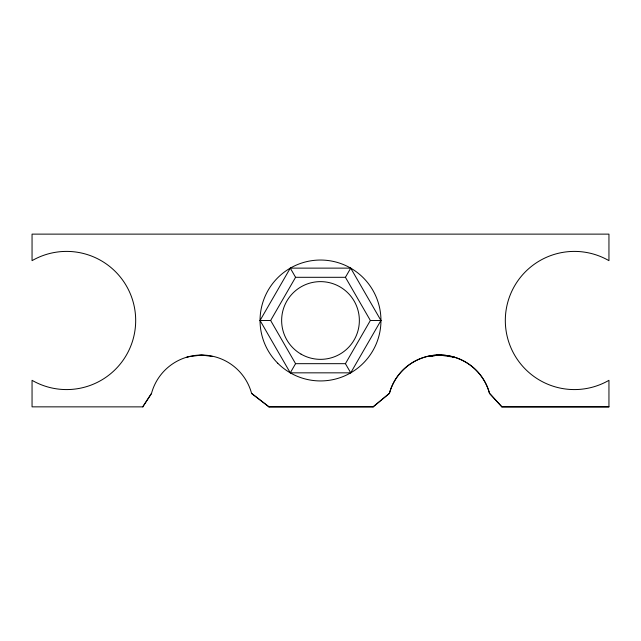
<?xml version="1.0" encoding="UTF-8"?>
<svg xmlns="http://www.w3.org/2000/svg" width="641" height="641" viewBox="0 0 641 641"><rect width="100%" height="100%" fill="white"/><g stroke="black" fill="none" stroke-linecap="round" stroke-linejoin="round"><path stroke-width="0.96" d="M151.508 393.438L142.751 406.851L151.5 393.438A51.817 51.817 0 0 1 251.601 393.438L268.9 406.851L373.142 406.851L389.424 393.358A51.817 51.817 0 0 1 426.065 356.716M142.959 406.875L32.05 406.851L32.05 380.321A69.092 69.092 0 0 0 135.684 320.484A69.092 69.092 0 0 0 32.05 260.655L32.05 234.125L608.95 234.125L608.95 260.655A69.092 69.092 0 0 0 505.316 320.484A69.092 69.092 0 0 0 608.95 380.321L608.95 406.851L501.815 406.851L489.524 393.358A51.817 51.817 0 0 0 426.994 356.476M260.046 320.484L290.277 268.13L350.723 268.13L380.954 320.484L350.723 372.838L290.277 372.838L260.046 320.484L270.638 320.484L295.573 363.671L345.427 363.671L370.362 320.484L345.427 277.305L295.573 277.305L270.638 320.484M290.277 372.838L295.573 363.671M345.427 277.305L350.723 268.13M501.815 406.851L608.95 406.851M373.142 406.851L389.424 393.358M187.084 357.237L186.635 357.422L188.15 356.797M430.191 356.188L439.454 355.018L453.916 357.221L452.626 356.749M432.25 355.963L428.452 356.468L439.47 354.97M188.142 356.797L201.562 355.034L212.548 356.476M268.9 406.851L373.262 406.787M370.362 320.484L380.954 320.484M251.617 393.438L269.02 406.835M489.524 393.358L501.895 406.763M290.277 268.13L295.573 277.305M345.427 363.671L350.723 372.838M389.399 393.438A51.817 51.817 0 0 1 489.5 393.438M454.365 357.398L453.916 357.165L454.365 357.398M301.07 354.144A38.861 38.861 0 0 0 359.361 320.484A38.861 38.861 0 0 0 301.07 286.831A38.861 38.861 0 0 0 301.07 354.144M277.753 363.231A60.454 60.454 0 0 0 378.895 336.132A60.454 60.454 0 0 0 304.852 262.097A60.454 60.454 0 0 0 277.753 363.231"/></g></svg>
